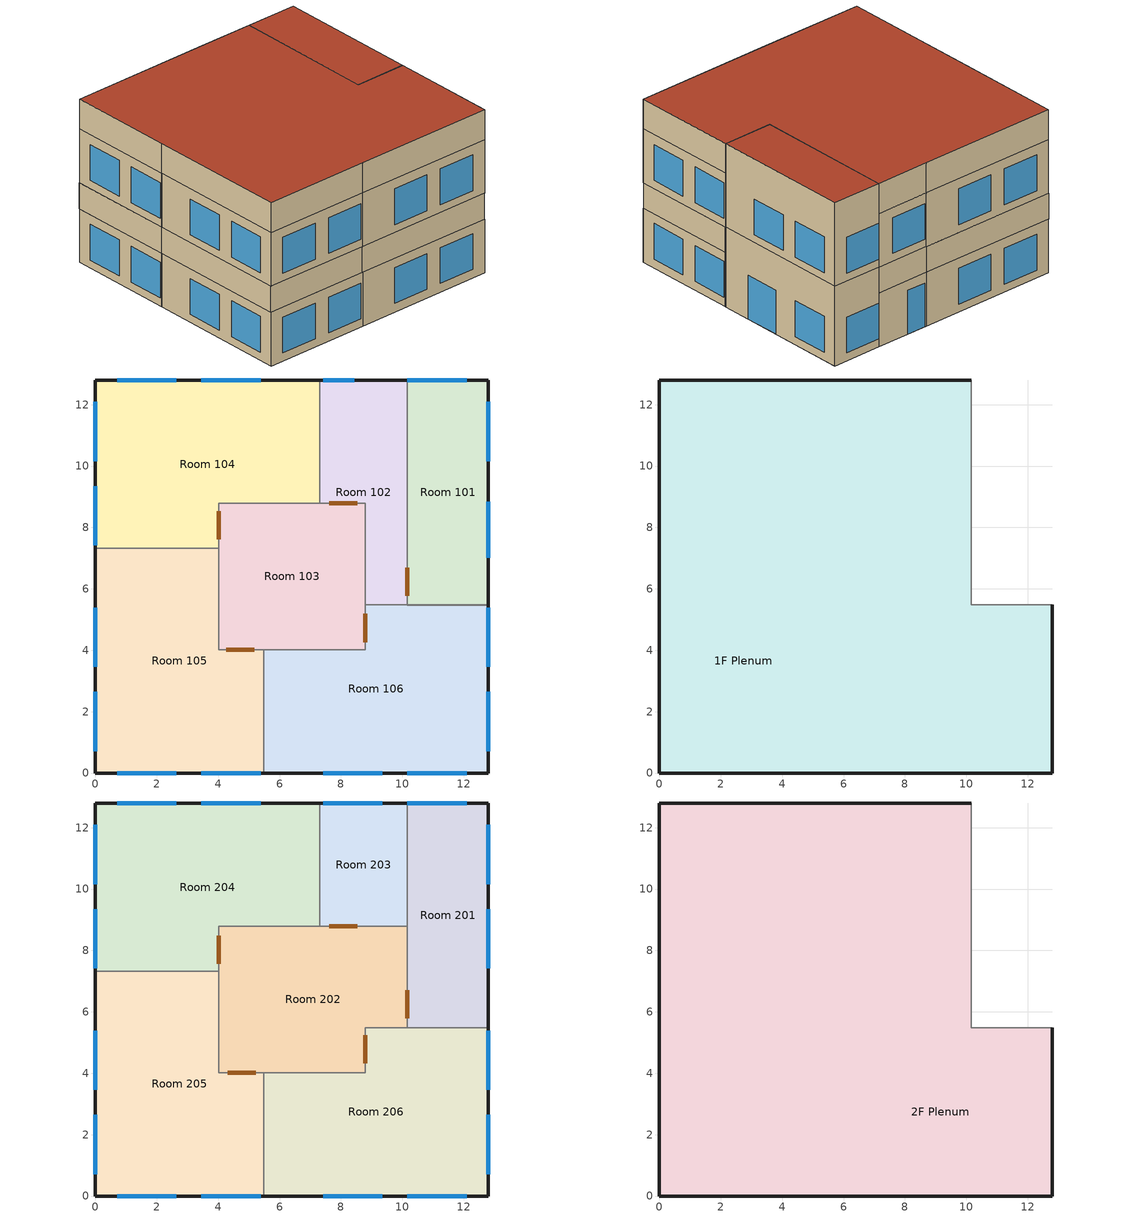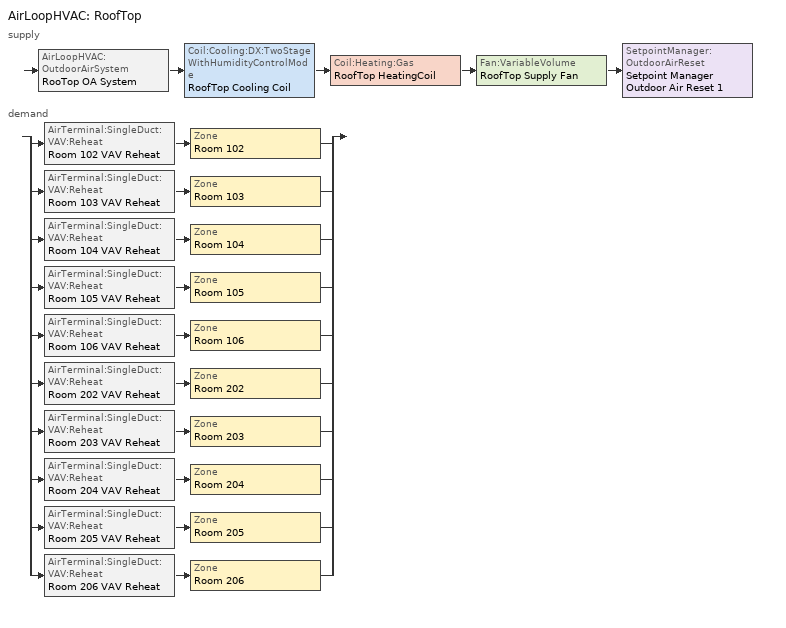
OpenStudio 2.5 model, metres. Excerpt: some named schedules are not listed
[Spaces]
Room 105
 floor ground (Ground_Floor): 4.01,7.32 4.01,4.01 5.49,4.01 5.49,0 0,0 0,7.32 z0
 wall outside (2FRP_Ext_Wall adj exterior wall insulation): 0,7.32 0,0 5.49,0 z0:2.74
 wall to Room 104 (INT_WALL): 4.01,7.32 0,7.32 z0:2.74
 wall to Room 103 (INT_WALL): 5.49,4.01 4.01,4.01 4.01,7.32 z0:2.74
 wall to Room 106 (INT_WALL): 5.49,0 5.49,4.01 z0:2.74
 window (Windows_Double): 0,5.38 0,3.45 / 3.45,0 5.38,0 / 0.71,0 2.64,0 / 0,2.64 0,0.71 z0.41:2.24
 door inside (Air Wall): 5.18,4.01 4.27,4.01 z0:2.44
Room 101
 floor ground (Ground_Floor): 12.8,12.8 12.8,5.47 10.16,5.47 10.16,12.8 z0
 wall outside (2FRP_Ext_Wall adj exterior wall insulation): 12.8,5.47 12.8,12.8 10.16,12.8 z0:4.06
 wall to Room 102 (INT_WALL): 10.16,12.8 10.16,5.47 z0:2.74
 wall to 1F Plenum (INT_WALL): 10.16,12.8 10.16,5.47 12.8,5.47 z2.74:4.06
 wall to Room 106 (INT_WALL): 10.16,5.47 12.8,5.47 z0:2.74
 window (Door): 12.8,7.01 12.8,8.84 z0:2.24
 window (Windows_Double): 12.8,10.16 12.8,12.09 / 12.09,12.8 10.16,12.8 z0.41:2.24
 door inside (Interior Door): 10.16,6.69 10.16,5.77 z0:2.44
Room 106
 floor ground (Ground_Floor): 12.8,5.49 12.8,0 5.49,0 5.49,4.01 8.79,4.01 8.79,5.49 z0
 wall outside (2FRP_Ext_Wall adj exterior wall insulation): 5.49,0 12.8,0 12.8,5.49 z0:2.74
 wall to Room 103 (INT_WALL): 8.79,5.49 8.79,4.01 5.49,4.01 z0:2.74
 wall to Room 102 (INT_WALL): 10.16,5.49 8.79,5.49 z0:2.74
 window (Windows_Double): 12.8,0.71 12.8,2.64 / 10.16,0 12.09,0 / 7.42,0 9.35,0 / 12.8,3.45 12.8,5.38 z0.45:2.27
 door inside (Air Wall): 8.79,5.18 8.79,4.27 z0:2.44
Room 103
 floor ground (Ground_Floor): 8.79,8.79 8.79,4.01 4.01,4.01 4.01,8.79 z0
 wall to Room 102 (INT_WALL): 8.79,5.49 8.79,8.79 7.32,8.79 z0:2.74
 wall to Room 104 (INT_WALL): 7.32,8.79 4.01,8.79 4.01,7.32 z0:2.74
 door inside (Air Wall): 8.53,8.79 7.62,8.79 / 4.01,8.53 4.01,7.62 z0:2.44
Room 102
 floor ground (Ground_Floor): 10.16,12.8 10.16,5.49 8.79,5.49 8.79,8.79 7.32,8.79 7.32,12.8 z0
 wall outside (2FRP_Ext_Wall adj exterior wall insulation): 10.16,12.8 7.32,12.8 z0:2.74
 wall to Room 104 (INT_WALL): 7.32,12.8 7.32,8.79 z0:2.74
 window (Door): 8.43,12.8 7.42,12.8 z0:2.24
Room 104
 floor ground (Ground_Floor): 7.32,12.8 7.32,8.79 4.01,8.79 4.01,7.32 0,7.32 0,12.8 z0
 wall outside (Hybrid Spray Foam In. adj exterior wall insulation): 7.32,12.8 0,12.8 0,7.32 z0:2.74
 window (Windows_Double): 0,9.35 0,7.42 / 5.38,12.8 3.45,12.8 / 2.64,12.8 0.71,12.8 / 0,12.09 0,10.16 z0.41:2.24
1F Plenum
 floor to Room 103 (Drop_Ceiling): 8.78,8.79 8.78,4.01 4.01,4.01 4.01,8.79 z2.74
 floor to Room 102 (Drop_Ceiling): 10.15,12.8 10.15,5.49 8.78,5.49 8.78,8.79 7.31,8.79 7.31,12.8 z2.74
 floor to Room 104 (Drop_Ceiling): 7.31,12.8 7.31,8.79 4.01,8.79 4.01,7.32 -0.01,7.32 -0.01,12.8 z2.74
 floor to Room 105 (Drop_Ceiling): 4.01,7.32 4.01,4.01 5.48,4.01 5.48,0 -0.01,0 -0.01,7.32 z2.74
 floor to Room 106 (Drop_Ceiling): 12.8,5.49 12.8,0 5.48,0 5.48,4.01 8.78,4.01 8.78,5.49 z2.74
 wall outside (2FRP_Ext_Wall adj exterior wall insulation): -0.01,7.32 -0.01,0 5.48,0 12.8,0 12.8,5.49 / 10.15,12.8 7.31,12.8 z2.74:4.06
 wall outside (Hybrid Spray Foam In. adj exterior wall insulation): 7.31,12.8 -0.01,12.8 -0.01,7.32 z2.74:4.06
Room 206
 floor to 1F Plenum (2F_Floor): 12.8,5.49 12.8,0 5.49,0 5.49,4.01 8.79,4.01 8.79,5.49 z4.06
 wall outside (2FRP_Ext_Wall adj exterior wall insulation): 5.49,0 12.8,0 12.8,5.49 z4.06:6.81
 wall to Room 202 (INT_WALL): 10.16,5.49 8.79,5.49 8.79,4.01 5.49,4.01 z4.06:6.81
 wall to Room 201 (INT_WALL): 12.8,5.49 10.16,5.49 z4.06:6.81
 wall to Room 205 (INT_WALL): 5.49,4.01 5.49,0 z4.06:6.81
 window (Windows_Double): 10.16,0 12.09,0 / 12.8,0.71 12.8,2.64 / 12.8,3.45 12.8,5.38 / 7.42,0 9.35,0 z4.47:6.3
 door inside (Air Wall): 8.79,5.23 8.79,4.32 z4.06:6.5
Room 202
 floor to 1F Plenum (2F_Floor): 10.16,8.79 10.16,5.49 8.79,5.49 8.79,4.01 4.01,4.01 4.01,8.79 z4.06
 wall to Room 205 (INT_WALL): 4.01,7.32 4.01,4.01 5.49,4.01 z4.06:6.81
 wall to Room 203 (INT_WALL): 10.16,8.79 7.32,8.79 z4.06:6.81
 wall to Room 201 (INT_WALL): 10.16,5.49 10.16,8.79 z4.06:6.81
 wall to Room 204 (INT_WALL): 7.32,8.79 4.01,8.79 4.01,7.32 z4.06:6.81
 door inside: 10.16,5.79 10.16,6.71 z4.06:6.5
 door inside (Air Wall): 4.32,4.01 5.23,4.01 / 4.01,8.48 4.01,7.57 / 8.53,8.79 7.62,8.79 z4.06:6.5
Room 201
 floor to Room 101 (SB-U): 12.8,12.8 12.8,5.49 10.16,5.49 10.16,12.8 z4.06
 wall outside (2FRP_Ext_Wall adj exterior wall insulation): 12.8,5.49 12.8,12.8 10.16,12.8 z4.06:8.33
 wall to 2F Plenum (INT_WALL): 10.16,12.8 10.16,5.49 12.8,5.49 z6.81:8.33
 wall to Room 203 (INT_WALL): 10.16,12.8 10.16,8.79 z4.06:6.81
 window (Windows_Double): 12.09,12.8 10.16,12.8 / 12.8,10.16 12.8,12.09 / 12.8,7.42 12.8,9.35 z4.47:6.3
 roof outside (2FRP_Roof adj exterior wall insulation): 12.8,5.49 12.8,12.8 10.16,12.8 10.16,5.49 z8.33
Room 205
 floor to 1F Plenum (2F_Floor): 4.01,7.32 4.01,4.01 5.49,4.01 5.49,0 0,0 0,7.32 z4.06
 wall outside (2FRP_Ext_Wall adj exterior wall insulation): 0,7.32 0,0 5.49,0 z4.06:6.81
 wall to Room 204 (INT_WALL): 4.01,7.32 0,7.32 z4.06:6.81
 window (Windows_Double): 0.71,0 2.64,0 / 3.45,0 5.38,0 / 0,2.64 0,0.71 / 0,5.38 0,3.45 z4.47:6.3
Room 204
 floor to 1F Plenum (2F_Floor): 7.32,12.8 7.32,8.79 4.01,8.79 4.01,7.32 0,7.32 0,12.8 z4.06
 wall outside (Rigid Foam Board In. adj exterior wall insulation): 7.32,12.8 0,12.8 0,7.32 z4.06:6.81
 wall to Room 203 (INT_WALL): 7.32,8.79 7.32,12.8 z4.06:6.81
 window (Windows_Double): 0,12.09 0,10.16 / 2.64,12.8 0.71,12.8 / 0,9.35 0,7.42 / 5.38,12.8 3.45,12.8 z4.47:6.3
Room 203
 floor to 1F Plenum (2F_Floor): 10.16,12.8 10.16,8.79 7.32,8.79 7.32,12.8 z4.06
 wall outside (2FRP_Ext_Wall adj exterior wall insulation): 10.16,12.8 7.32,12.8 z4.06:6.81
 window (Windows_Double): 9.35,12.8 7.42,12.8 z4.47:6.3
2F Plenum
 floor to Room 206 (Drop_Ceiling): 12.8,5.49 12.8,0 5.49,0 5.49,4.01 8.79,4.01 8.79,5.49 z6.81
 floor to Room 204 (Drop_Ceiling): 7.32,12.8 7.32,8.79 4.01,8.79 4.01,7.32 0,7.32 0,12.8 z6.81
 floor to Room 205 (Drop_Ceiling): 4.01,7.32 4.01,4.01 5.49,4.01 5.49,0 0,0 0,7.32 z6.81
 floor to Room 203 (Drop_Ceiling): 10.16,12.8 10.16,8.79 7.32,8.79 7.32,12.8 z6.81
 floor to Room 202 (Drop_Ceiling): 10.16,8.79 10.16,5.49 8.79,5.49 8.79,4.01 4.01,4.01 4.01,8.79 z6.81
 wall outside (2FRP_Ext_Wall adj exterior wall insulation): 0,7.32 0,0 5.49,0 12.8,0 12.8,5.49 / 10.16,12.8 7.32,12.8 z6.81:8.33
 wall outside (Rigid Foam Board In. adj exterior wall insulation): 7.32,12.8 0,12.8 0,7.32 z6.81:8.33
 roof outside (2FRP_Roof adj exterior wall insulation): 12.8,0 12.8,5.49 10.16,5.49 10.16,12.8 0,12.8 0,0 z8.33
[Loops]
AirLoopHVAC 'RoofTop'
 supply: AirLoopHVAC:OutdoorAirSystem 'RooTop OA System' > Coil:Cooling:DX:TwoStageWithHumidityControlMode 'RoofTop Cooling Coil' > Coil:Heating:Gas 'RoofTop HeatingCoil' > Fan:VariableVolume 'RoofTop Supply Fan' > SetpointManager:OutdoorAirReset 'Setpoint Manager Outdoor Air Reset 1'
 demand: split
  | AirTerminal:SingleDuct:VAV:Reheat 'Room 102 VAV Reheat' > Zone 'Room 102'
  | AirTerminal:SingleDuct:VAV:Reheat 'Room 103 VAV Reheat' > Zone 'Room 103'
  | AirTerminal:SingleDuct:VAV:Reheat 'Room 104 VAV Reheat' > Zone 'Room 104'
  | AirTerminal:SingleDuct:VAV:Reheat 'Room 105 VAV Reheat' > Zone 'Room 105'
  | AirTerminal:SingleDuct:VAV:Reheat 'Room 106 VAV Reheat' > Zone 'Room 106'
  | AirTerminal:SingleDuct:VAV:Reheat 'Room 202 VAV Reheat' > Zone 'Room 202'
  | AirTerminal:SingleDuct:VAV:Reheat 'Room 203 VAV Reheat' > Zone 'Room 203'
  | AirTerminal:SingleDuct:VAV:Reheat 'Room 204 VAV Reheat' > Zone 'Room 204'
  | AirTerminal:SingleDuct:VAV:Reheat 'Room 205 VAV Reheat' > Zone 'Room 205'
  | AirTerminal:SingleDuct:VAV:Reheat 'Room 206 VAV Reheat' > Zone 'Room 206'
[Site]
Oak Ridge_TN_USA Design_Conditions: Latitude {deg}=35.96; Longitude {deg}=-84.29; Time Zone {hr}=-5; Elevation {m}=334; Terrain=Suburbs
[Building]
FRP_RTU: North Axis {deg}=0; Default Construction Set=Default Construction Set 1
[SizingPeriod:DesignDay] Barometric Pressure {Pa}=97376; Sky Clearness=0; Rain Indicator=0; Snow Indicator=0; Day of Month=21; Daylight Saving Time Indicator=0; Humidity Indicating Type=Wetbulb; Dry-Bulb Temperature Range Modifier Type=DefaultMultipliers
Name | Maximum Dry-Bulb Temperature {C} | Daily Dry-Bulb Temperature Range {deltaC} | Humidity Indicating Conditions at Maximum Dry-Bulb | Wind Speed {m/s} | Wind Direction {deg} | Month | Day Type | Solar Model Indicator | ASHRAE Taub | ASHRAE Taud
Oak Ridge Ann Clg 2% Condns DB=>MWB | 31.4 | 10.3 | 22.8 | 3.2 | 260 | 7 | SummerDesignDay | ASHRAETau | 0.455 | 2.134
Oak Ridge Ann Htg 99.6% Condns DB | -8.6 | 0 | -8.6 | 2.5 | 50 | 1 | WinterDesignDay | ASHRAEClearSky
[ClimateZones]
Climate Zone Institution Name 2=CEC; Climate Zone Document Name 2=California Climate Zone Descriptions; Climate Zone Document Year 2=1995
[Site:GroundReflectance]
0.29, 0.29, 0.29, 0.29, 0.29, 0.29, 0.29, 0.29, 0.29, 0.29, 0.29, 0.29
[Site:GroundTemperature:BuildingSurface]
19.939, 19.907, 19.925, 20.167, 21.424, 22.505, 22.726, 22.815, 22.805, 20.837, 20.22, 20.048
[Site:WaterMainsTemperature]
Calculation Method=Correlation; Annual Average Outdoor Air Temperature {C}=14.55; Maximum Difference In Monthly Average Outdoor Air Temperatures {deltaC}=22
[Construction]
INT_WALL: GP01 1/2 GYPSUM, GP01 1/2 GYPSUM
2FRP_Ext_Wall adj exterior wall insulation: ExtWall_FaceBrick, ExtWall_Air, ExtWall_ConcreteBlock, ExtWall_R11_Insulation_R-value -18.0% increase, ExtWall_Gypsum
Ground_Floor: Ground_Lower_Concrete, GeoFoam, Ground_Upper_Concrete
2F_Floor: 2F FLOOR CONCRETE
SB-U: MAT-SB-U
Windows_Double: Double Pane
Drop_Ceiling: Std AC02
Rigid Foam Board In. adj exterior wall insulation: ExtWall_FaceBrick, ExtWall_Air, ExtWall_ConcreteBlock, ExtWall_R11_Insulation, ExtWall_Gypsum, 2" Polyisorigid Foam Board_R-value -18.0% increase, ExtWall_Gypsum
Hybrid Spray Foam In. adj exterior wall insulation: ExtWall_FaceBrick, ExtWall_Air, ExtWall_ConcreteBlock, C.C. Spray Foam_R-value 12.6% increase, 1.5" Air Gap, ExtWall_Gypsum
2FRP_Roof adj exterior wall insulation: Std PW05, Roof Insulation_R-value 3.28410513072815% increase, Roof Membrane, Metal Decking
Door: Door
Interior Door: G05 25mm wood
Air Wall: Air Wall Material
Internal Mass construction steel thin: Internal Mass material metal thin
Internal Mass construction steel thick: Internal Mass material metal thick
Water construction for 200 gallon storage tank: Tank Membrane based on roof Roof Membrane, Water material for 200 gallon storage tank, Tank Membrane based on roof Roof Membrane
[Material]
Name | Roughness | Thickness {m} | Conductivity {W/m-K} | Density {kg/m3} | Specific Heat {J/kg-K} | Thermal Absorptance | Solar Absorptance | Visible Absorptance
GP01 1/2 GYPSUM | Smooth | 0.0127 | 0.16 | 800 | 1090 | 0.9 | 0.7 | 0.5
ExtWall_FaceBrick | MediumRough | 0.092075 | 1.31095 | 2082.4 | 920.48 | 0.9 | 0.7 | 0.7
ExtWall_ConcreteBlock | Rough | 0.2032 | 1.311 | 1121.29 | 836.8 | 0.9 | 0.7 | 0.7
ExtWall_R11_Insulation | MediumRough | 0.0889 | 0.077868 | 9.61107 | 836.8 | 0.9 | 0.7 | 0.7
ExtWall_Gypsum | Smooth | 0.015875 | 0.16 | 784.9 | 830 | 0.9 | 0.92 | 0.92
Ground_Lower_Concrete | MediumRough | 0.1524 | 1.95 | 2240 | 900 | 0.9 | 0.7 | 0.7
GeoFoam | MediumRough | 0.3048 | 0.033 | 51.5 | 836.8 | 0.9 | 0.7 | 0.7
Ground_Upper_Concrete | MediumRough | 0.4064 | 1.95 | 2240 | 900 | 0.9 | 0.7 | 0.7
2F FLOOR CONCRETE | MediumRough | 0.1651 | 1.95 | 2240 | 900 | 0.9 | 0.7 | 0.7
Std AC02 | MediumSmooth | 0.0127 | 0.057 | 288 | 1339 | 0.9 | 0.7 | 0.2
Std PW05 | MediumSmooth | 0.0191 | 0.115 | 545 | 1213 | 0.9 | 0.78 | 0.78
Roof Membrane | VeryRough | 0.0095 | 0.16 | 1121.29 | 1460 | 0.9 | 0.7 | 0.7
Metal Decking | MediumSmooth | 0.0015 | 45.006 | 7680 | 418.4 | 0.9 | 0.7 | 0.3
G05 25mm wood | MediumSmooth | 0.0254 | 0.15 | 608 | 1630 | 0.9 | 0.5 | 0.5
Internal Mass material metal thin | MediumSmooth | 0.0015875 | 45.006 | 7680 | 418.4 | 0.9 | 0.7 | 0.3
Internal Mass material metal thick | MediumSmooth | 0.00635 | 45.006 | 7680 | 418.4 | 0.9 | 0.7 | 0.3
Water material for 200 gallon storage tank | Smooth | 0.36485 | 0.58 | 1000 | 4186
Tank Membrane based on roof Roof Membrane | VeryRough | 0.003175 | 0.16 | 1121.29 | 1460 | 0.9 | 0.7 | 0.7
Roof Insulation_R-value 3.28410513072815% increase | MediumRough | 0.0787025 | 0.024023 | 265 | 836.8 | 0.9 | 0.7 | 0.7
ExtWall_R11_Insulation_R-value -18.0% increase | MediumRough | 0.072898 | 0.077868 | 9.61107 | 836.8 | 0.9 | 0.7 | 0.7
2" Polyisorigid Foam Board_R-value -18.0% increase | Rough | 0.041656 | 0.02605 | 32 | 920 | 0.9 | 0.7 | 0.7
C.C. Spray Foam_R-value 12.6% increase | Rough | 0.100101 | 0.02884 | 32 | 920 | 0.9 | 0.7 | 0.7
[Material:AirGap]
Name | Thermal Resistance {m2-K/W}
ExtWall_Air | 0.156738
1.5" Air Gap | 0.179632
[Material:NoMass]
MAT-SB-U: Roughness=Rough; Thermal Resistance {m2-K/W}=0.117407; Thermal Absorptance=0.65; Solar Absorptance=0.65; Visible Absorptance=0.65
[WindowMaterial:SimpleGlazingSystem] Visible Transmittance=0.65
Name | U-Factor {W/m2-K} | Solar Heat Gain Coefficient
Double Pane | 1.71438 | 0.59808
Door | 3.62273 | 0.578
[DefaultConstructionSet]
Default Construction Set 1: Default Exterior Surface Constructions=Default Surface Constructions 1; Default Interior Surface Constructions=Default Surface Constructions 2; Default Ground Contact Surface Constructions=Default Surface Constructions 3; Default Exterior SubSurface Constructions=Default Sub Surface Constructions 1; Default Interior SubSurface Constructions=Default Sub Surface Constructions 2
[DefaultSurfaceConstructions]
Default Surface Constructions 1; Default Surface Constructions 2; Default Surface Constructions 3
[DefaultSubSurfaceConstructions]
Name | Operable Window Construction | Door Construction
Default Sub Surface Constructions 1
Default Sub Surface Constructions 2 | Air Wall | Air Wall
[Material:AirWall]
Air Wall Material
[ThermalZone] Use Ideal Air Loads=No
Room 105: Thermostat=Thermostat Dual SP Control
Room 206: Thermostat=ThermostatSetpoint:DualSetpoint #1
Room 101; Room 201: 
Room 102: Thermostat=ThermostatSetpoint:DualSetpoint #2
Room 106: Thermostat=ThermostatSetpoint:DualSetpoint #3
Room 202: Thermostat=ThermostatSetpoint:DualSetpoint #4
Room 205: Thermostat=ThermostatSetpoint:DualSetpoint #5
Room 103: Thermostat=ThermostatSetpoint:DualSetpoint #6
Room 104: Thermostat=ThermostatSetpoint:DualSetpoint #7
1F Plenum; 2F Plenum: Zone Outside Convection Algorithm=AdaptiveConvectionAlgorithm
Room 204: Thermostat=ThermostatSetpoint:DualSetpoint #8
Room 203: Thermostat=ThermostatSetpoint:DualSetpoint #9; Multiplier=1
[Sizing:Zone] Zone Cooling Design Supply Air Temperature Input Method=SupplyAirTemperature; Zone Heating Design Supply Air Temperature Input Method=SupplyAirTemperature; Zone Heating Design Supply Air Humidity Ratio {kg-H2O/kg-air}=0.008; Heating Design Air Flow Method=DesignDay; Account for Dedicated Outdoor Air System=No; Dedicated Outdoor Air System Control Strategy=NeutralSupplyAir; Dedicated Outdoor Air Low Setpoint Temperature for Design {C}=autosize; Dedicated Outdoor Air High Setpoint Temperature for Design {C}=autosize
Name | Zone Cooling Design Supply Air Temperature {C} | Zone Cooling Design Supply Air Temperature Difference {deltaC} | Zone Heating Design Supply Air Temperature {C} | Zone Heating Design Supply Air Temperature Difference {deltaC} | Zone Cooling Design Supply Air Humidity Ratio {kg-H2O/kg-air} | Cooling Design Air Flow Method | Cooling Design Air Flow Rate {m3/s} | Cooling Minimum Air Flow Fraction | Heating Design Air Flow Rate {m3/s} | Heating Maximum Air Flow Fraction | Design Zone Air Distribution Effectiveness in Cooling Mode | Design Zone Air Distribution Effectiveness in Heating Mode
Room 105; Room 106; Room 204 | 14.4444 | 8.33333 | 48.8889 | 30 | 0.008 | Flow/Zone | 0.283168 | 0 | 0.174621 | 0 | 1 | 1
Room 206; Room 205 | 14.4444 | 8.33333 | 48.8889 | 30 | 0.008 | Flow/Zone | 0.297327 | 0 | 0.174621 | 0 | 1 | 1
Room 101; Room 201; 1F Plenum; 2F Plenum | 14 | 11.11 | 40 | 11.11 | 0.0085 | DesignDay
Room 102 | 14.4444 | 8.33333 | 48.8889 | 30 | 0.008 | Flow/Zone | 0.132145 | 0 | 0.0566337 | 0 | 1 | 1
Room 202 | 14.4444 | 8.33333 | 48.8889 | 30 | 0.008 | Flow/Zone | 0.212376 | 0 | 0.099109 | 0 | 1 | 1
Room 103 | 14.4444 | 8.33333 | 48.8889 | 30 | 0.008 | Flow/Zone | 0.188779 | 0 | 0.0566337 | 0 | 1 | 1
Room 104 | 14.4444 | 8.33333 | 48.8889 | 30 | 0.008 | Flow/Zone | 0.264291 | 0 | 0.0566337 | 0 | 1 | 1
Room 203 | 14.4444 | 8.33333 | 48.8889 | 30 | 0.008 | Flow/Zone | 0.117987 | 0 | 0.0707921 | 0 | 1 | 1
[Zone equipment]
Room 105: Room 105 VAV Reheat
Room 206: Room 206 VAV Reheat
Room 102: Room 102 VAV Reheat
Room 106: Room 106 VAV Reheat
Room 202: Room 202 VAV Reheat
Room 205: Room 205 VAV Reheat
Room 103: Room 103 VAV Reheat
Room 104: Room 104 VAV Reheat
Room 204: Room 204 VAV Reheat
Room 203: Room 203 VAV Reheat
[Space]
Name | Building Story | Thermal Zone | Design Specification Outdoor Air Object | Space Type | Part of Total Floor Area
Room 105 | Building Story 1 | Room 105 | DesignSpecification:OutdoorAir #5
Room 206 | Building Story 3 | Room 206 | ZoneOA Design
Room 101 | Building Story 1 | Room 101
Room 102 | Building Story 1 | Room 102 | DesignSpecification:OutdoorAir #9 | Primary Entry
Room 106 | Building Story 1 | Room 106 | DesignSpecification:OutdoorAir #7
Room 202 | Building Story 3 | Room 202 | DesignSpecification:OutdoorAir #8
Room 201 | Building Story 3 | Room 201
Room 205 | Building Story 3 | Room 205 | DesignSpecification:OutdoorAir #2
Room 103 | Building Story 1 | Room 103 | DesignSpecification:OutdoorAir #1
Room 104 | Building Story 1 | Room 104 | DesignSpecification:OutdoorAir #6
1F Plenum | Building Story 2 | 1F Plenum |  |  | No
Room 204 | Building Story 3 | Room 204 | DesignSpecification:OutdoorAir #4
2F Plenum | Building Story 4 | 2F Plenum |  |  | No
Room 203 | Building Story 3 | Room 203 | DesignSpecification:OutdoorAir #3
[ThermostatSetpoint:DualSetpoint] Heating Setpoint Temperature Schedule=Heating ramp 1 adjusted by -1.54444 F; Cooling Setpoint Temperature Schedule=Cooling ramp 1 adjusted by -0.533052 F
Thermostat Dual SP Control; ThermostatSetpoint:DualSetpoint #1; ThermostatSetpoint:DualSetpoint #2; ThermostatSetpoint:DualSetpoint #3; ThermostatSetpoint:DualSetpoint #4; ThermostatSetpoint:DualSetpoint #5; ThermostatSetpoint:DualSetpoint #6; ThermostatSetpoint:DualSetpoint #7; ThermostatSetpoint:DualSetpoint #8; ThermostatSetpoint:DualSetpoint #9
[DesignSpecification:OutdoorAir] Outdoor Air Flow Rate {m3/s}=0; Outdoor Air Flow Rate Fraction Schedule=ALWAYS_OFF
ZoneOA Design; DesignSpecification:OutdoorAir #1; DesignSpecification:OutdoorAir #2; DesignSpecification:OutdoorAir #3; DesignSpecification:OutdoorAir #4; DesignSpecification:OutdoorAir #5; DesignSpecification:OutdoorAir #6; DesignSpecification:OutdoorAir #7; DesignSpecification:OutdoorAir #8; DesignSpecification:OutdoorAir #9
[ElectricEquipment:Definition] Design Level Calculation Method=EquipmentLevel
Name | Design Level {W} | Fraction Radiant
Room 106 elec equip def | 800 | 1
Room 103 elec equip def | 384.032 | 1
Room 204 elec equip def | 508.156 | 1
WallHeater_201 Definition; WallHeater_101 Definition | 1000
Room 202 elec equip def | 82.49456 | 1
Room 206 elec equip def | 579.979 | 1
Room 104 elec equip def | 559.515 | 1
Room 102 elec equip def | 602.513 | 1
Room 203 elec equip def | 479.3328 | 1
Room 105 elec equip def | 652.042 | 1
Room 205 elec equip def | 941.093 | 1
[ElectricEquipment]
Name | Electric Equipment Definition | Space or SpaceType | Schedule
Plug13 | Room 106 elec equip def | Room 106 | Room 106_elec_equip_sch
Plug8 | Room 103 elec equip def | Room 103 | Room 103_elec_equip_sch
Plug4 | Room 204 elec equip def | Room 204 | Room 204_elec_equip_sch
WallHeater_201 | WallHeater_201 Definition | Room 201 | WALL_HEATER
Plug9 | Room 202 elec equip def | Room 202 | Room 202_elec_equip_sch
Plug5 | Room 206 elec equip def | Room 206 | Room 206_elec_equip_sch
Plug10 | Room 104 elec equip def | Room 104 | Room 104_elec_equip_sch
Plug12 | Room 102 elec equip def | Room 102 | Room 102_elec_equip_sch
WallHeater_101 | WallHeater_101 Definition | Room 101 | WALL_HEATER
Plug4_1 | Room 203 elec equip def | Room 203 | Room 203_elec_equip_sch
Plug11 | Room 105 elec equip def | Room 105 | Room 105_elec_equip_sch
Plug2 | Room 205 elec equip def | Room 205 | Room 205_elec_equip_sch
[Lights:Definition] Design Level Calculation Method=Watts/Area; Return Air Fraction Calculated from Plenum Temperature=No
Name | Watts per Space Floor Area {W/m2}
General Lighting_4 Definition; General Lighting_7 Definition; General Lighting_5 Definition; General Lighting_2 Definition; General Lighting_4_1 Definition; General Lighting_9 Definition | 8.13292
General Lighting_12 Definition; General Lighting_13 Definition; General Lighting_10 Definition; General Lighting_8 Definition; General Lighting_3 Definition; General Lighting_11 Definition | 8.56347
[Lights] Fraction Replaceable=1
Name | Lights Definition | Space or SpaceType | Schedule
General Lighting_4 | General Lighting_4 Definition | Room 204 | BLDG_LIGHT_Upst_SCH
General Lighting_12 | General Lighting_12 Definition | Room 102 | BLDG_LIGHT_DownSt_SCH
General Lighting_7 | General Lighting_7 Definition | Room 201 | BLDG_LIGHT_Upst_SCH
General Lighting_13 | General Lighting_13 Definition | Room 106 | BLDG_LIGHT_DownSt_SCH
General Lighting_5 | General Lighting_5 Definition | Room 206 | BLDG_LIGHT_Upst_SCH
General Lighting_2 | General Lighting_2 Definition | Room 205 | BLDG_LIGHT_Upst_SCH
General Lighting_4_1 | General Lighting_4_1 Definition | Room 203 | BLDG_LIGHT_Upst_SCH
General Lighting_10 | General Lighting_10 Definition | Room 104 | BLDG_LIGHT_DownSt_SCH
General Lighting_9 | General Lighting_9 Definition | Room 202 | BLDG_LIGHT_Upst_SCH
General Lighting_8 | General Lighting_8 Definition | Room 103 | BLDG_LIGHT_DownSt_SCH
General Lighting_3 | General Lighting_3 Definition | Room 101 | BLDG_LIGHT_DownSt_SCH
General Lighting_11 | General Lighting_11 Definition | Room 105 | BLDG_LIGHT_DownSt_SCH
[OtherEquipment:Definition] Design Level Calculation Method=Watts/Area; Fraction Latent=1
Name | Watts per Space Floor Area {W/m2}
104 Occupant Latent Definition; 106 Occupant Latent Definition; 206 Occupant Latent Definition; 205 Occupant Latent Definition; 105 Occupant Latent Definition; 204 Occupant Latent Definition | 2.7133
102 Occupant Latent Definition | 5.679
[OtherEquipment] Schedule=Occupant Latent Schedule; Fuel Type=Electricity
Name | Other Equipment Definition | Space or SpaceType
104 Occupant Latent | 104 Occupant Latent Definition | Room 104
106 Occupant Latent | 106 Occupant Latent Definition | Room 106
206 Occupant Latent | 206 Occupant Latent Definition | Room 206
205 Occupant Latent | 205 Occupant Latent Definition | Room 205
105 Occupant Latent | 105 Occupant Latent Definition | Room 105
204 Occupant Latent | 204 Occupant Latent Definition | Room 204
102 Occupant Latent | 102 Occupant Latent Definition | Room 102
[InternalMass:Definition] Design Level Calculation Method=SurfaceArea
Name | Construction | Surface Area {m2}
Internal Mass Thin 1 sqft | Internal Mass construction steel thin | 0.092903
Internal Mass Thick 1 sqft | Internal Mass construction steel thick | 0.092903
Water tank 200 gallons | Water construction for 200 gallon storage tank | 2.9729
[InternalMass]
Name | Internal Mass Definition | Space or SpaceType | Multiplier
Internal Mass 1 | Internal Mass Thick 1 sqft | Room 101 | 2800
Internal Mass 2 | Internal Mass Thin 1 sqft | Room 101 | 64
Internal Mass 3 | Internal Mass Thick 1 sqft | Room 102 | 50
Internal Mass 4 | Internal Mass Thin 1 sqft | Room 102 | 200
Internal Mass 5 | Internal Mass Thick 1 sqft | Room 103 | 50
Internal Mass 6 | Internal Mass Thin 1 sqft | Room 103 | 200
Internal Mass 7 | Internal Mass Thick 1 sqft | Room 104 | 50
Internal Mass 8 | Internal Mass Thin 1 sqft | Room 104 | 200
Internal Mass 9 | Internal Mass Thick 1 sqft | Room 105 | 300
Internal Mass 10 | Internal Mass Thin 1 sqft | Room 105 | 2000
Internal Mass 11 | Internal Mass Thick 1 sqft | Room 106 | 300
Internal Mass 12 | Internal Mass Thin 1 sqft | Room 106 | 2000
Internal Mass 13 | Internal Mass Thick 1 sqft | Room 201 | 2800
Internal Mass 14 | Internal Mass Thin 1 sqft | Room 201 | 64
Internal Mass 15 | Internal Mass Thick 1 sqft | Room 202 | 50
Internal Mass 16 | Internal Mass Thin 1 sqft | Room 202 | 200
Internal Mass 17 | Internal Mass Thick 1 sqft | Room 203 | 50
Internal Mass 18 | Internal Mass Thin 1 sqft | Room 203 | 200
Internal Mass 19 | Internal Mass Thick 1 sqft | Room 204 | 50
Internal Mass 20 | Internal Mass Thin 1 sqft | Room 204 | 200
Internal Mass 21 | Internal Mass Thick 1 sqft | Room 205 | 50
Internal Mass 22 | Internal Mass Thin 1 sqft | Room 205 | 200
Internal Mass 23 | Internal Mass Thick 1 sqft | Room 206 | 50
Internal Mass 24 | Internal Mass Thin 1 sqft | Room 206 | 200
Internal Mass 25 | Internal Mass Thick 1 sqft | 1F Plenum | 540
Internal Mass 26 | Internal Mass Thin 1 sqft | 1F Plenum | 1112
Internal Mass 27 | Internal Mass Thick 1 sqft | 2F Plenum | 540
Internal Mass 28 | Internal Mass Thin 1 sqft | 2F Plenum | 1112
Water Tank Mass Instance | Water tank 200 gallons | Room 105 | 16
[SpaceType]
Primary Entry
[BuildingStory]
Name | Nominal Z Coordinate {m}
Building Story 1 | 0
Building Story 2 | 2.7432
Building Story 3 | 4.064
Building Story 4 | 6.8072
[SpaceInfiltration:DesignFlowRate] Schedule=Always On Discrete; Constant Term Coefficient=1; Temperature Term Coefficient=-0.00678923; Velocity Term Coefficient=0.221391; Velocity Squared Term Coefficient=0
Name | Space or SpaceType | Design Flow Rate Calculation Method | Flow per Exterior Surface Area {m3/s-m2} | Air Changes per Hour {1/hr}
2F Plenum Infiltration -43.6957018456568 percent reduction | 2F Plenum | Flow/ExteriorWallArea | 0.00103145
Room 102 Infiltration -43.6957018456568 percent reduction | Room 102 | AirChanges/Hour |  | 2.15544
Room 103 Infiltration -43.6957018456568 percent reduction | Room 103 | Flow/ExteriorWallArea | 0.00103145
Room 201 Infiltration -43.6957018456568 percent reduction | Room 201 | Flow/ExteriorWallArea | 0.00103145
Room 203 Infiltration -43.6957018456568 percent reduction | Room 203 | Flow/ExteriorWallArea | 0.00103145
Room 101 Infiltration -43.6957018456568 percent reduction | Room 101 | AirChanges/Hour |  | 2.15544
Room 202 Infiltration -43.6957018456568 percent reduction | Room 202 | Flow/ExteriorWallArea | 0.00103145
Room 105 Infiltration -43.6957018456568 percent reduction | Room 105 | Flow/ExteriorWallArea | 0.00103145
Room 106 Infiltration -43.6957018456568 percent reduction | Room 106 | Flow/ExteriorWallArea | 0.00103145
1F Plenum Infiltration -43.6957018456568 percent reduction | 1F Plenum | Flow/ExteriorWallArea | 0.00103145
Room 104 Infiltration -43.6957018456568 percent reduction | Room 104 | Flow/ExteriorWallArea | 0.00103145
Room 204 Infiltration -43.6957018456568 percent reduction | Room 204 | Flow/ExteriorWallArea | 0.00103145
Room 205 Infiltration -43.6957018456568 percent reduction | Room 205 | Flow/ExteriorWallArea | 0.00103145
Room 206 Infiltration -43.6957018456568 percent reduction | Room 206 | Flow/ExteriorWallArea | 0.00103145
[AirLoopHVAC]
RoofTop: Availability Schedule=FanAvailSched; Design Supply Air Flow Rate {m3/s}=AutoSize
[Sizing:System]
RoofTop: Type of Load to Size On=Sensible; Design Outdoor Air Flow Rate {m3/s}=0; Minimum System Air Flow Ratio=0.9; Preheat Design Temperature {C}=2; Preheat Design Humidity Ratio {kg-H2O/kg-Air}=0.008; Precool Design Temperature {C}=11; Precool Design Humidity Ratio {kg-H2O/kg-Air}=0.008; Central Cooling Design Supply Air Temperature {C}=14.4444; Central Heating Design Supply Air Temperature {C}=43.3; Sizing Option=NonCoincident; 100% Outdoor Air in Cooling=No; 100% Outdoor Air in Heating=No; Central Cooling Design Supply Air Humidity Ratio {kg-H2O/kg-Air}=0.008; Central Heating Design Supply Air Humidity Ratio {kg-H2O/kg-Air}=0.008; Cooling Design Air Flow Method=Flow/System; Cooling Design Air Flow Rate {m3/s}=2.35; Heating Design Air Flow Method=Flow/System; Heating Design Air Flow Rate {m3/s}=1.51023; System Outdoor Air Method=ZoneSum; Zone Maximum Outdoor Air Fraction=1; Cooling Supply Air Flow Rate Per Floor Area {m3/s-m2}=0.00996765; Cooling Fraction of Autosized Cooling Supply Air Flow Rate=1; Cooling Supply Air Flow Rate Per Unit Cooling Capacity {m3/s-W}=3.94755e-05; Heating Supply Air Flow Rate Per Floor Area {m3/s-m2}=0.00996765; Heating Fraction of Autosized Heating Supply Air Flow Rate=1; Heating Fraction of Autosized Cooling Supply Air Flow Rate=1; Heating Supply Air Flow Rate Per Unit Heating Capacity {m3/s-W}=3.15882e-05; Cooling Design Capacity Method=CoolingDesignCapacity; Cooling Design Capacity {W}=autosize; Cooling Design Capacity Per Floor Area {W/m2}=234.7; Fraction of Autosized Cooling Design Capacity=1; Heating Design Capacity Method=HeatingDesignCapacity; Heating Design Capacity {W}=autosize; Heating Design Capacity Per Floor Area {W/m2}=157; Fraction of Autosized Heating Design Capacity=1; Central Cooling Capacity Control Method=OnOff
[AvailabilityManager:NightCycle]
Availability Manager Night Cycle 1: Control Type=StayOff; Thermostat Tolerance {deltaC}=1.38889; Cycling Run Time {s}=3600
[Fan:VariableVolume]
RoofTop Supply Fan: Availability Schedule=Always On Discrete; Fan Efficiency=0.9; Pressure Rise {Pa}=1000; Maximum Flow Rate {m3/s}=2.35; Fan Power Minimum Flow Rate Input Method=FixedFlowRate; Fan Power Minimum Flow Fraction=0; Fan Power Minimum Air Flow Rate {m3/s}=1.41; Motor Efficiency=0.9; Motor In Airstream Fraction=1; Fan Power Coefficient 1=0.2823; Fan Power Coefficient 2=-0.6037; Fan Power Coefficient 3=4.0033; Fan Power Coefficient 4=-3.8509; Fan Power Coefficient 5=1.1559
[Coil:Heating:Gas]
RoofTop HeatingCoil: Availability Schedule=Always Off Discrete; Gas Burner Efficiency=0.81; Nominal Capacity {W}=35755; Parasitic Electric Load {W}=0; Part Load Fraction Correlation Curve=RoofTop Heating Coil PLF-FPLR; Parasitic Gas Load {W}=0
[CoilPerformance:DX:Cooling] Condenser Type=AirCooled; Evaporative Condenser Effectiveness=0.9; Evaporative Condenser Air Flow Rate {m3/s}=autosize; Evaporative Condenser Pump Rated Power Consumption {W}=autosize
Name | Gross Rated Total Cooling Capacity {W} | Gross Rated Sensible Heat Ratio | Gross Rated Cooling COP {W/W} | Rated Air Flow Rate {m3/s} | Fraction of Air Flow Bypassed Around Coil | Total Cooling Capacity Function of Temperature Curve | Total Cooling Capacity Function of Flow Fraction Curve | Energy Input Ratio Function of Temperature Curve | Energy Input Ratio Function of Flow Fraction Curve | Part Load Fraction Correlation Curve | Nominal Time for Condensate Removal to Begin {s} | Ratio of Initial Moisture Evaporation Rate and Steady State Latent Capacity | Maximum Cycling Rate {cycles/hr} | Latent Capacity Time Constant {s}
Field Data Stage 1 | 43960.66 | 0.687 | 2.97 | 2.36 | 0.5 | Field Data Stage 1 CapFT | Field Data Stage 1 CapFFF | Field Data Stage 1 EIRFT | Field Data Stage 1 EIRFFF | Field Data PLFFPLR | 0 | 0 | 0 | 0
Field Data Stage 1&2 | 43960.66 | 0.687 | 2.97 | 2.36 | 0 | Field Data Stage 1&2 CapFT | Field Data Stage 1&2 CapFFF | Field Data Stage 1&2 EIRFT | Field Data Stage 1&2 EIRFFF | Field Data PLFFPLR | 0 | 0 | 0 | 0
Coil Performance DX Cooling 1 | autosize | autosize | 3 | autosize | 0.5 | Curve Biquadratic 1 | Curve Quadratic 1 | Curve Biquadratic 2 | Curve Quadratic 2 | Curve Quadratic 3 | 1000 | 1.5 | 3 | 45
Coil Performance DX Cooling 2 | autosize | autosize | 3 | autosize | 0 | Curve Biquadratic 3 | Curve Quadratic 4 | Curve Biquadratic 4 | Curve Quadratic 5 | Curve Quadratic 6 | 1000 | 1.5 | 3 | 45
Coil Performance DX Cooling 3 | autosize | autosize | 2.7 | autosize | 0.5 | Curve Biquadratic 5 | Curve Quadratic 7 | Curve Biquadratic 6 | Curve Quadratic 8 | Curve Quadratic 9 | 1000 | 1.5 | 3 | 45
Coil Performance DX Cooling 4 | autosize | autosize | 2.7 | autosize | 0 | Curve Biquadratic 7 | Curve Quadratic 10 | Curve Biquadratic 8 | Curve Quadratic 11 | Curve Quadratic 12 | 1000 | 1.5 | 3 | 45
[Coil:Cooling:DX:TwoStageWithHumidityControlMode]
RoofTop Cooling Coil: Availability Schedule=Always On Discrete; Crankcase Heater Capacity {W}=0; Maximum Outdoor Dry-Bulb Temperature for Crankcase Heater Operation {C}=10; Number of Capacity Stages=2; Number of Enhanced Dehumidification Modes=0; Normal Mode Stage 1 Coil Performance=Field Data Stage 1; Normal Mode Stage 1 Plus 2 Coil Performance=Field Data Stage 1&2; Basin Heater Capacity {W/K}=0; Basin Heater Setpoint Temperature {C}=2
[Controller:OutdoorAir]
RoofTop OA Controller: Minimum Outdoor Air Flow Rate {m3/s}=0; Maximum Outdoor Air Flow Rate {m3/s}=0; Economizer Control Type=NoEconomizer; Economizer Control Action Type=ModulateFlow; Economizer Maximum Limit Dry-Bulb Temperature {C}=28; Economizer Maximum Limit Enthalpy {J/kg}=64000; Economizer Minimum Limit Dry-Bulb Temperature {C}=-100; Lockout Type=NoLockout; Minimum Limit Type=ProportionalMinimum; Controller Mechanical Ventilation=Controller Mechanical Ventilation 1; High Humidity Control=No; Heat Recovery Bypass Control Type=BypassWhenWithinEconomizerLimits
[Controller:MechanicalVentilation]
Controller Mechanical Ventilation 1: Availability Schedule=Always On Discrete; System Outdoor Air Method=ZoneSum
[AirLoopHVAC:OutdoorAirSystem]
RooTop OA System: Controller=RoofTop OA Controller
[Coil:Heating:Electric] Availability Schedule=Always On Discrete; Efficiency=1
Name | Nominal Capacity {W}
Room 102 Reheat Coil; Room 103 Reheat Coil | 1000
Room 104 Reheat Coil; Room 105 Reheat Coil; Room 106 Reheat Coil; Room 204 Reheat Coil; Room 205 Reheat Coil; Room 206 Reheat Coil | 5000
Room 202 Reheat Coil | 2000
Room 203 Reheat Coil | 1500
[AirTerminal:SingleDuct:VAV:Reheat] Availability Schedule=Always On Discrete; Zone Minimum Air Flow Input Method=FixedFlowRate; Constant Minimum Air Flow Fraction=0.3; Maximum Hot Water or Steam Flow Rate {m3/s}=AutoSize; Minimum Hot Water or Steam Flow Rate {m3/s}=0; Convergence Tolerance=0.001; Damper Heating Action=Reverse; Maximum Flow Fraction During Reheat=AutoSize; Maximum Reheat Air Temperature {C}=40; Control For Outdoor Air=No
Name | Maximum Air Flow Rate {m3/s} | Fixed Minimum Air Flow Rate {m3/s} | Reheat Coil | Maximum Flow per Zone Floor Area During Reheat {m3/s-m2}
Room 102 VAV Reheat | 0.132145 | 0.0943895 | Room 102 Reheat Coil | 0.0059194
Room 103 VAV Reheat | 0.188779 | 0.0566337 | Room 103 Reheat Coil | 0.00248366
Room 104 VAV Reheat | 0.264291 | 0.174621 | Room 104 Reheat Coil | 0.00495102
Room 105 VAV Reheat | 0.283168 | 0.174621 | Room 105 Reheat Coil | 0.00495102
Room 106 VAV Reheat | 0.283168 | 0.174621 | Room 106 Reheat Coil | 0.00495102
Room 202 VAV Reheat | 0.212376 | 0.099109 | Room 202 Reheat Coil | 0.00362617
Room 203 VAV Reheat | 0.117987 | 0.0707921 | Room 203 Reheat Coil | 0.00620072
Room 204 VAV Reheat | 0.283168 | 0.174621 | Room 204 Reheat Coil | 0.00495102
Room 205 VAV Reheat | 0.283168 | 0.174621 | Room 205 Reheat Coil | 0.00495102
Room 206 VAV Reheat | 0.297327 | 0.174621 | Room 206 Reheat Coil | 0.00495102
[AirLoopHVAC:ReturnPlenum]
Name | ThermalZone
Air Loop HVAC Return Plenum 1 | 1F Plenum
Air Loop HVAC Return Plenum 2 | 2F Plenum
[SetpointManager:OutdoorAirReset]
Setpoint Manager Outdoor Air Reset 1: Control Variable=Temperature; Setpoint at Outdoor Low Temperature {C}=21; Outdoor Low Temperature {C}=7.7; Setpoint at Outdoor High Temperature {C}=12.5; Outdoor High Temperature {C}=13.89; Setpoint Node or NodeList=RoofTop Supply Fan Outlet
[ZoneMixing] Schedule=Always On Continuous; Delta Temperature {deltaC}=0
Name | Zone | Design Flow Rate Calculation Method | Air Changes per Hour {1/hr} | Source Zone | Design Flow Rate {m3/s}
Zone Mixing 1 | Room 101 | AirChanges/Hour | 0.0115155 | Room 102
Zone Mixing 2 | Room 102 | AirChanges/Hour | 0.0115155 | Room 101
Zone Mixing 3 | Room 201 | AirChanges/Hour | 0.0115155 | Room 202
Zone Mixing 4 | Room 202 | AirChanges/Hour | 0.0115155 | Room 201
Zone Mixing 5 | Room 102 | Flow/Zone |  | Room 103 | 0.00344093
Zone Mixing 6 | Room 103 | Flow/Zone |  | Room 102 | 0.00344093
Zone Mixing 7 | Room 103 | Flow/Zone |  | Room 105 | 0.00411477
Zone Mixing 8 | Room 105 | Flow/Zone |  | Room 103 | 0.00411477
Zone Mixing 9 | Room 103 | Flow/Zone |  | Room 104 | 0.00411477
Zone Mixing 10 | Room 104 | Flow/Zone |  | Room 103 | 0.00411477
Zone Mixing 11 | Room 103 | Flow/Zone |  | Room 106 | 0.00411477
Zone Mixing 12 | Room 106 | Flow/Zone |  | Room 103 | 0.00411477
Zone Mixing 13 | Room 202 | Flow/Zone |  | Room 205 | 0.00450491
Zone Mixing 14 | Room 205 | Flow/Zone |  | Room 202 | 0.00450491
Zone Mixing 15 | Room 202 | Flow/Zone |  | Room 203 | 0.00209522
Zone Mixing 16 | Room 203 | Flow/Zone |  | Room 202 | 0.00209522
Zone Mixing 17 | Room 202 | Flow/Zone |  | Room 206 | 0.00450491
Zone Mixing 18 | Room 206 | Flow/Zone |  | Room 202 | 0.00450491
Zone Mixing 19 | Room 202 | Flow/Zone |  | Room 204 | 0.00450491
Zone Mixing 20 | Room 204 | Flow/Zone |  | Room 202 | 0.00450491
[Curve:Cubic]
RoofTop Heating Coil PLF-FPLR: Coefficient1 Constant=0.8; Coefficient2 x=0.2; Coefficient3 x**2=0; Coefficient4 x**3=0; Minimum Value of x=0; Maximum Value of x=1
[Curve:Biquadratic]
Name | Coefficient1 Constant | Coefficient2 x | Coefficient3 x**2 | Coefficient4 y | Coefficient5 y**2 | Coefficient6 x*y | Minimum Value of x | Maximum Value of x | Minimum Value of y | Maximum Value of y | Input Unit Type for X | Input Unit Type for Y | Output Unit Type
Field Data Stage 1 CapFT | 0.25856 | 0.0313668 | -0.000253 | -0.0039924 | -6.48e-06 | 1.62E-05 | 17.22 | 21.67 | 18.33 | 35 | Temperature | Temperature | Dimensionless
Field Data Stage 1&2 CapFT | 0.616644 | 0.0105642 | 0.00156492 | 0.0025362 | -1.62e-05 | -0.00058968 | 17.22 | 21.67 | 29.44 | 46.11 | Temperature | Temperature | Dimensionless
Field Data Stage 1 EIRFT | 0.180062 | 0.013957 | 1.98E-04 | 0.042052 | 2.04E-04 | -0.00224 | 17.22 | 21.67 | 18.33 | 35 | Temperature | Temperature | Dimensionless
Field Data Stage 1&2 EIRFT | 0.810436 | -0.01167 | -5.51e-05 | -0.00163 | 0.000441 | -0.000308 | 17.22 | 21.67 | 29.44 | 46.11 | Temperature | Temperature | Dimensionless
Curve Biquadratic 1; Curve Biquadratic 3 | 1.06794 | -0.0312618 | 0.00197431 | -0.00272643 | -5.52654e-05 | -6.31169e-05 | -100 | 100 | -100 | 100
Curve Biquadratic 2; Curve Biquadratic 4 | 0.17406 | 0.0222815 | -0.000134077 | 0.028298 | 0.0004851 | -0.00167709 | -100 | 100 | -100 | 100
Curve Biquadratic 5; Curve Biquadratic 7 | 0.59678 | 0.0342166 | 0.000113924 | -0.00375859 | -9.17495e-05 | -8.98373e-05 | -100 | 100 | -100 | 100
Curve Biquadratic 6; Curve Biquadratic 8 | 0.435348 | 0.00401564 | 0.000604235 | 0.015824 | 0.000747287 | -0.00177974 | -100 | 100 | -100 | 100
[Curve:Quadratic]
Name | Coefficient1 Constant | Coefficient2 x | Coefficient3 x**2 | Minimum Value of x | Maximum Value of x
Field Data PLFFPLR; Curve Quadratic 3; Curve Quadratic 6; Curve Quadratic 9; Curve Quadratic 12 | 0.85 | 0.15 | 0 | 0 | 1
Field Data Stage 1 CapFFF | -0.015637 | 2 | -0.984363 | 0.8 | 1.2
Field Data Stage 1&2 CapFFF | 0.10785 | 1.635608 | -0.743458 | 0.8 | 1.2
Field Data Stage 1 EIRFFF | 1.75 | -2 | 1.25 | 0.8 | 1.2
Field Data Stage 1&2 EIRFFF | 1.038773 | -0.07108 | 0.032311 | 0.8 | 1.2
Curve Quadratic 1; Curve Quadratic 4; Curve Quadratic 7; Curve Quadratic 10 | 0.8 | 0.2 | 0 | 0.5 | 1.5
Curve Quadratic 2; Curve Quadratic 5; Curve Quadratic 8; Curve Quadratic 11 | 1.1552 | -0.1808 | 0.0256 | 0.5 | 1.5
[Schedule:Ruleset]
Name | Default Day Schedule | Summer Design Day Schedule | Winter Design Day Schedule
WALL_HEATER | WALL_HEATER Default Schedule | WALL_HEATER Summer Design Day | WALL_HEATER Winter Design Day
Occupant Latent Schedule | Occupant Latent Schedule Default Schedule | Occupant Latent Schedule Summer Design Day | Occupant Latent Schedule Winter Design Day
FanAvailSched | FanAvailSched Default Schedule | FanAvailSched Summer Design Day | FanAvailSched Winter Design Day
ALWAYS_OFF | ALWAYS_OFF Default Schedule | ALWAYS_OFF Summer Design Day | ALWAYS_OFF Winter Design Day
BLDG_LIGHT_DownSt_SCH | BLDG_LIGHT_DownSt_SCH Default Schedule | BLDG_LIGHT_DownSt_SCH Summer Design Day | BLDG_LIGHT_DownSt_SCH Winter Design Day
BLDG_LIGHT_Upst_SCH | BLDG_LIGHT_Upst_SCH Default Schedule | BLDG_LIGHT_Upst_SCH Summer Design Day | BLDG_LIGHT_Upst_SCH Winter Design Day
Cooling ramp 1 adjusted by -0.533052 F | Schedule Day 769
Heating ramp 1 adjusted by -1.54444 F | Schedule Day 771
Room 205_elec_equip_sch | New_BLDG_EQUIP_SCH_Up Default Schedule 1 | New_BLDG_EQUIP_SCH_Up Summer Design Day 1 | New_BLDG_EQUIP_SCH_Up Winter Design Day 1
Room 203_elec_equip_sch | New_BLDG_EQUIP_SCH_Up Default Schedule 2 | New_BLDG_EQUIP_SCH_Up Summer Design Day 2 | New_BLDG_EQUIP_SCH_Up Winter Design Day 2
Room 202_elec_equip_sch | New_BLDG_EQUIP_SCH_Up Default Schedule 3 | New_BLDG_EQUIP_SCH_Up Summer Design Day 3 | New_BLDG_EQUIP_SCH_Up Winter Design Day 3
Room 206_elec_equip_sch | New_BLDG_EQUIP_SCH_Up Default Schedule 4 | New_BLDG_EQUIP_SCH_Up Summer Design Day 4 | New_BLDG_EQUIP_SCH_Up Winter Design Day 4
Room 104_elec_equip_sch | New_BLDG_EQUIP_SCH_Down Default Schedule 1 | New_BLDG_EQUIP_SCH_Down Summer Design Day 1 | New_BLDG_EQUIP_SCH_Down Winter Design Day 1
Room 204_elec_equip_sch | New_BLDG_EQUIP_SCH_Up Default Schedule 5 | New_BLDG_EQUIP_SCH_Up Summer Design Day 5 | New_BLDG_EQUIP_SCH_Up Winter Design Day 5
Room 105_elec_equip_sch | New_BLDG_EQUIP_SCH_Down Default Schedule 2 | New_BLDG_EQUIP_SCH_Down Summer Design Day 2 | New_BLDG_EQUIP_SCH_Down Winter Design Day 2
Room 106_elec_equip_sch | New_BLDG_EQUIP_SCH_Down Default Schedule 3 | New_BLDG_EQUIP_SCH_Down Summer Design Day 3 | New_BLDG_EQUIP_SCH_Down Winter Design Day 3
Room 102_elec_equip_sch | New_BLDG_EQUIP_SCH_Down Default Schedule 4 | New_BLDG_EQUIP_SCH_Down Summer Design Day 4 | New_BLDG_EQUIP_SCH_Down Winter Design Day 4
Room 103_elec_equip_sch | New_BLDG_EQUIP_SCH_Down Default Schedule 5 | New_BLDG_EQUIP_SCH_Down Summer Design Day 5 | New_BLDG_EQUIP_SCH_Down Winter Design Day 5
[Schedule:Day]
WALL_HEATER Default Schedule; WALL_HEATER Winter Design Day; WALL_HEATER Summer Design Day; ALWAYS_OFF Default Schedule; ALWAYS_OFF Winter Design Day; ALWAYS_OFF Summer Design Day: 24, 0, 0
Occupant Latent Schedule Default Schedule; Occupant Latent Schedule Winter Design Day; Occupant Latent Schedule Summer Design Day: 6, 0, 0, 7, 0, 0.037, 8, 0, 0.07, 12, 0, 0.33, 13, 0, 0.18, 17, 0, 0.33, 18, 0, 0.11, 22, 0, 0.037, 23, 0, 0.02, 24, 0, 0
FanAvailSched Default Schedule: 6, 38, 0, 21, 46, 1, 24, 0, 0
FanAvailSched Summer Design Day; FanAvailSched Winter Design Day: 24, 0, 1
BLDG_LIGHT_DownSt_SCH Default Schedule; BLDG_LIGHT_DownSt_SCH Winter Design Day; BLDG_LIGHT_DownSt_SCH Summer Design Day: 5, 0, 0.28, 7, 0, 0.28, 8, 0, 0.28, 9, 0, 0.75, 10, 0, 0.99, 11, 0, 0.99, 19, 0, 0.99, 21, 0, 0.99, 22, 0, 1, 23, 0, 0.28, 24, 0, 0.28
BLDG_LIGHT_Upst_SCH Default Schedule; BLDG_LIGHT_Upst_SCH Winter Design Day; BLDG_LIGHT_Upst_SCH Summer Design Day: 5, 0, 0.15, 7, 0, 0.15, 8, 0, 0.15, 9, 0, 0.15, 10, 0, 0.15, 11, 0, 0.9, 19, 0, 0.9, 21, 0, 0.55, 22, 0, 0.15, 23, 0, 0.15, 24, 0, 0.15
Schedule Day 769: 6, 0, 31.4039, 6, 15, 31.4039, 6, 30, 30.9727, 6, 45, 29.8328, 7, 0, 29.1814, 7, 15, 27.8786, 18, 0, 27.2272, 24, 0, 31.4039
Schedule Day 771: 6, 0, 14.142, 6, 15, 14.142, 6, 30, 15.4289, 6, 45, 16.7317, 7, 0, 17.8716, 7, 15, 19.0115, 18, 0, 20.252, 24, 0, 14.142
New_BLDG_EQUIP_SCH_Up Default Schedule 1; New_BLDG_EQUIP_SCH_Up Summer Design Day 1; New_BLDG_EQUIP_SCH_Up Winter Design Day 1; New_BLDG_EQUIP_SCH_Up Default Schedule 2; New_BLDG_EQUIP_SCH_Up Summer Design Day 2; New_BLDG_EQUIP_SCH_Up Winter Design Day 2; New_BLDG_EQUIP_SCH_Up Default Schedule 3; New_BLDG_EQUIP_SCH_Up Summer Design Day 3; New_BLDG_EQUIP_SCH_Up Winter Design Day 3; New_BLDG_EQUIP_SCH_Up Default Schedule 4; New_BLDG_EQUIP_SCH_Up Summer Design Day 4; New_BLDG_EQUIP_SCH_Up Winter Design Day 4; New_BLDG_EQUIP_SCH_Up Default Schedule 5; New_BLDG_EQUIP_SCH_Up Summer Design Day 5; New_BLDG_EQUIP_SCH_Up Winter Design Day 5: 1, 0, 0.2, 2, 0, 0.2, 3, 0, 0.2, 10, 0, 0.42, 11, 0, 0.86, 12, 0, 1, 15, 0, 1, 16, 0, 0.88, 17, 0, 1, 18, 0, 1, 19, 0, 1, 20, 0, 1, 21, 0, 0.45, 22, 0, 0.22, 24, 0, 0.22
New_BLDG_EQUIP_SCH_Down Default Schedule 1; New_BLDG_EQUIP_SCH_Down Summer Design Day 1; New_BLDG_EQUIP_SCH_Down Winter Design Day 1; New_BLDG_EQUIP_SCH_Down Default Schedule 2; New_BLDG_EQUIP_SCH_Down Summer Design Day 2; New_BLDG_EQUIP_SCH_Down Winter Design Day 2; New_BLDG_EQUIP_SCH_Down Default Schedule 3; New_BLDG_EQUIP_SCH_Down Summer Design Day 3; New_BLDG_EQUIP_SCH_Down Winter Design Day 3; New_BLDG_EQUIP_SCH_Down Default Schedule 4; New_BLDG_EQUIP_SCH_Down Summer Design Day 4; New_BLDG_EQUIP_SCH_Down Winter Design Day 4; New_BLDG_EQUIP_SCH_Down Default Schedule 5; New_BLDG_EQUIP_SCH_Down Summer Design Day 5; New_BLDG_EQUIP_SCH_Down Winter Design Day 5: 1, 0, 0.2, 2, 0, 0.2, 3, 0, 0.2, 10, 0, 0.42, 11, 0, 0.86, 12, 0, 1, 15, 0, 1, 16, 0, 0.88, 17, 0, 1, 18, 0, 1, 19, 0, 1, 20, 0, 1, 21, 0, 0.42, 22, 0, 0.22, 24, 0, 0.2
[Schedule:Rule] Apply Sunday=Yes; Apply Monday=Yes; Apply Tuesday=Yes; Apply Wednesday=Yes; Apply Thursday=Yes; Apply Friday=Yes; Apply Saturday=Yes; Date Specification Type=DateRange
Name | Schedule Ruleset | Rule Order | Day Schedule | Start Month | Start Day | End Month | End Day
Schedule Rule 19 | Cooling ramp 1 adjusted by -0.533052 F | 0 | Schedule Day 770 | 8 | 9 | 8 | 10
Schedule Rule 20 | Heating ramp 1 adjusted by -1.54444 F | 0 | Schedule Day 772 | 10 | 1 | 10 | 31
Schedule Rule 21 | Heating ramp 1 adjusted by -1.54444 F | 1 | Schedule Day 773 | 11 | 1 | 12 | 31
Schedule Rule 22 | Heating ramp 1 adjusted by -1.54444 F | 2 | Schedule Day 774 | 8 | 9 | 8 | 10
8/27/17 | WALL_HEATER | 0 | Schedule Day 775 | 8 | 27 | 8 | 27
8/27/17 1 | Room 205_elec_equip_sch | 0 | Schedule Day 776 | 8 | 27 | 8 | 27
8/27/17 2 | Room 203_elec_equip_sch | 0 | Schedule Day 777 | 8 | 27 | 8 | 27
8/27/17 3 | Room 202_elec_equip_sch | 0 | Schedule Day 778 | 8 | 27 | 8 | 27
8/27/17 4 | Room 206_elec_equip_sch | 0 | Schedule Day 779 | 8 | 27 | 8 | 27
8/27/17 5 | Room 104_elec_equip_sch | 0 | Schedule Day 780 | 8 | 27 | 8 | 27
8/27/17 6 | Room 204_elec_equip_sch | 0 | Schedule Day 781 | 8 | 27 | 8 | 27
8/27/17 7 | Room 105_elec_equip_sch | 0 | Schedule Day 782 | 8 | 27 | 8 | 27
8/27/17 8 | Room 106_elec_equip_sch | 0 | Schedule Day 783 | 8 | 27 | 8 | 27
8/27/17 9 | Room 102_elec_equip_sch | 0 | Schedule Day 784 | 8 | 27 | 8 | 27
8/27/17 10 | Room 103_elec_equip_sch | 0 | Schedule Day 785 | 8 | 27 | 8 | 27
8/27/17 11 | BLDG_LIGHT_DownSt_SCH | 0 | Schedule Day 786 | 8 | 27 | 8 | 27
8/27/17 12 | BLDG_LIGHT_Upst_SCH | 0 | Schedule Day 787 | 8 | 27 | 8 | 27
[Schedule:Constant]
Name | Value
Always On Discrete; Always On Continuous | 1
Always Off Discrete | 0
